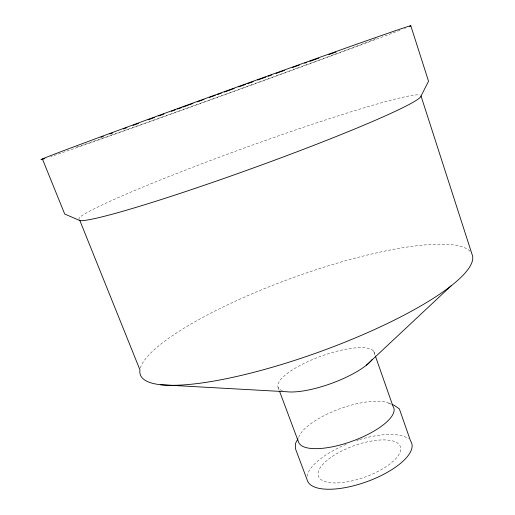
<?xml version="1.0" encoding="UTF-8"?>
<svg xmlns="http://www.w3.org/2000/svg" width="515" height="515" viewBox="0 0 515 515"><rect width="100%" height="100%" fill="white"/><g stroke="black" fill="none" stroke-linecap="round" stroke-linejoin="round"><path stroke-width="0.39" stroke-dasharray="2.58 1.93" d="M388.613 403.052L390.834 403.966M79.445 219.551L78.847 218.057A182.419 10.918 -19.9 0 1 249.537 146.131A182.419 10.918 -19.9 0 1 420.098 95.037M278.055 387.267L279.182 390.28M373.632 351.056L375.216 355.582M282.291 390.756A51.236 14.575 -19.9 0 1 318.94 356.966A51.236 14.575 -19.9 0 1 374.231 356.039M140.37 368.064A176.471 39.398 -19.9 0 1 298.378 275.744A176.471 39.398 -19.9 0 1 470.182 251.417M375.982 38.554A159.772 1.23 -19.9 0 1 230.166 92.578A159.772 1.23 -19.9 0 1 76.574 147.007M405.46 28.1A196.659 1.519 -19.9 0 1 404.397 28.518M399.955 30.25A196.659 1.519 -19.9 0 1 224.012 95.011A196.659 1.519 -19.9 0 1 50.625 156.669M307.062 476.427A55.395 21.128 -19.9 0 1 346.801 444.136M356.625 440.518A55.395 21.128 -19.9 0 1 358.936 439.784M359.702 439.553A55.395 21.128 -19.9 0 1 408.492 438.87M298.655 437.428A50.618 17.343 -19.9 0 1 341.336 408.253A50.618 17.343 -19.9 0 1 391.439 404.642M337.66 482.922A43.556 16.602 -19.9 0 0 400.722 449.421A43.556 16.602 -19.9 0 0 339.797 451.99A43.556 16.602 -19.9 0 0 337.66 482.922"/><path stroke-width="0.77" d="M42.391 158.935L64.716 214.04L80.128 220.684A182.419 10.918 -19.9 0 0 262.508 164.639A182.419 10.918 -19.9 0 0 421.025 96.022L428.538 81.241L410.796 25.75M297.966 438.741L295.552 443.331L295.443 448.674L307.436 480.662A55.395 21.128 -19.9 0 0 369.448 480.714A55.395 21.128 -19.9 0 0 410.564 440.988L399.363 408.904L394.535 405.479L392.314 404.571M366.41 365.18L451.069 285.896M160.583 384.744L287.241 391.793A51.236 14.575 -19.9 0 0 333.759 382.555A51.236 14.575 -19.9 0 0 372.152 359.579M79.748 220.291L139.958 369.899A176.471 39.398 -19.9 0 0 306.58 356.412A176.471 39.398 -19.9 0 0 472.609 256.084L421.025 96.022M279.465 391.033L298.597 442.205A50.618 17.343 -19.9 0 0 354.565 440.319A50.618 17.343 -19.9 0 0 392.926 406.129L375.48 356.335M100.94 137.318A159.772 1.23 -19.9 0 1 103.258 136.456M109.875 133.984A159.772 1.23 -19.9 0 1 112.508 133.005M123.426 128.956A159.772 1.23 -19.9 0 1 127.025 127.623M133.031 125.403A159.772 1.23 -19.9 0 1 138.503 123.388M148.114 119.853A159.772 1.23 -19.9 0 1 154.391 117.549M158.704 115.972A159.772 1.23 -19.9 0 1 163.854 114.085M171.392 111.33A159.772 1.23 -19.9 0 1 175.229 109.927M177.553 109.077A159.772 1.23 -19.9 0 1 181.434 107.661M182.999 107.094A159.772 1.23 -19.9 0 1 188.484 105.092M189.269 104.809A159.772 1.23 -19.9 0 1 192.893 103.489M197.303 101.886A159.772 1.23 -19.9 0 1 203.998 99.453M209.257 97.541A159.772 1.23 -19.9 0 1 215.302 95.346M217.575 94.522A159.772 1.23 -19.9 0 1 221.36 93.151M224.386 92.056A159.772 1.23 -19.9 0 1 234.158 88.522M238.696 86.881A159.772 1.23 -19.9 0 1 245.539 84.409M247.824 83.585A159.772 1.23 -19.9 0 1 253.135 81.673M257.667 80.037A159.772 1.23 -19.9 0 1 265.875 77.089M268.083 76.291A159.772 1.23 -19.9 0 1 271.733 74.978M276.053 73.433A159.772 1.23 -19.9 0 1 279.594 72.158M280.405 71.868A159.772 1.23 -19.9 0 1 284.435 70.426M292.385 67.574A159.772 1.23 -19.9 0 1 299.363 65.083M304.642 63.203A159.772 1.23 -19.9 0 1 306.856 62.412M309.76 61.375A159.772 1.23 -19.9 0 1 318.785 58.163M328.879 54.59A159.772 1.23 -19.9 0 1 335.928 52.099M44.831 158.575A196.659 1.519 -19.9 0 1 43.318 159.051M42.893 159.18A196.659 1.519 -19.9 0 1 223.053 92.121A196.659 1.519 -19.9 0 1 409.657 26.374"/></g></svg>
